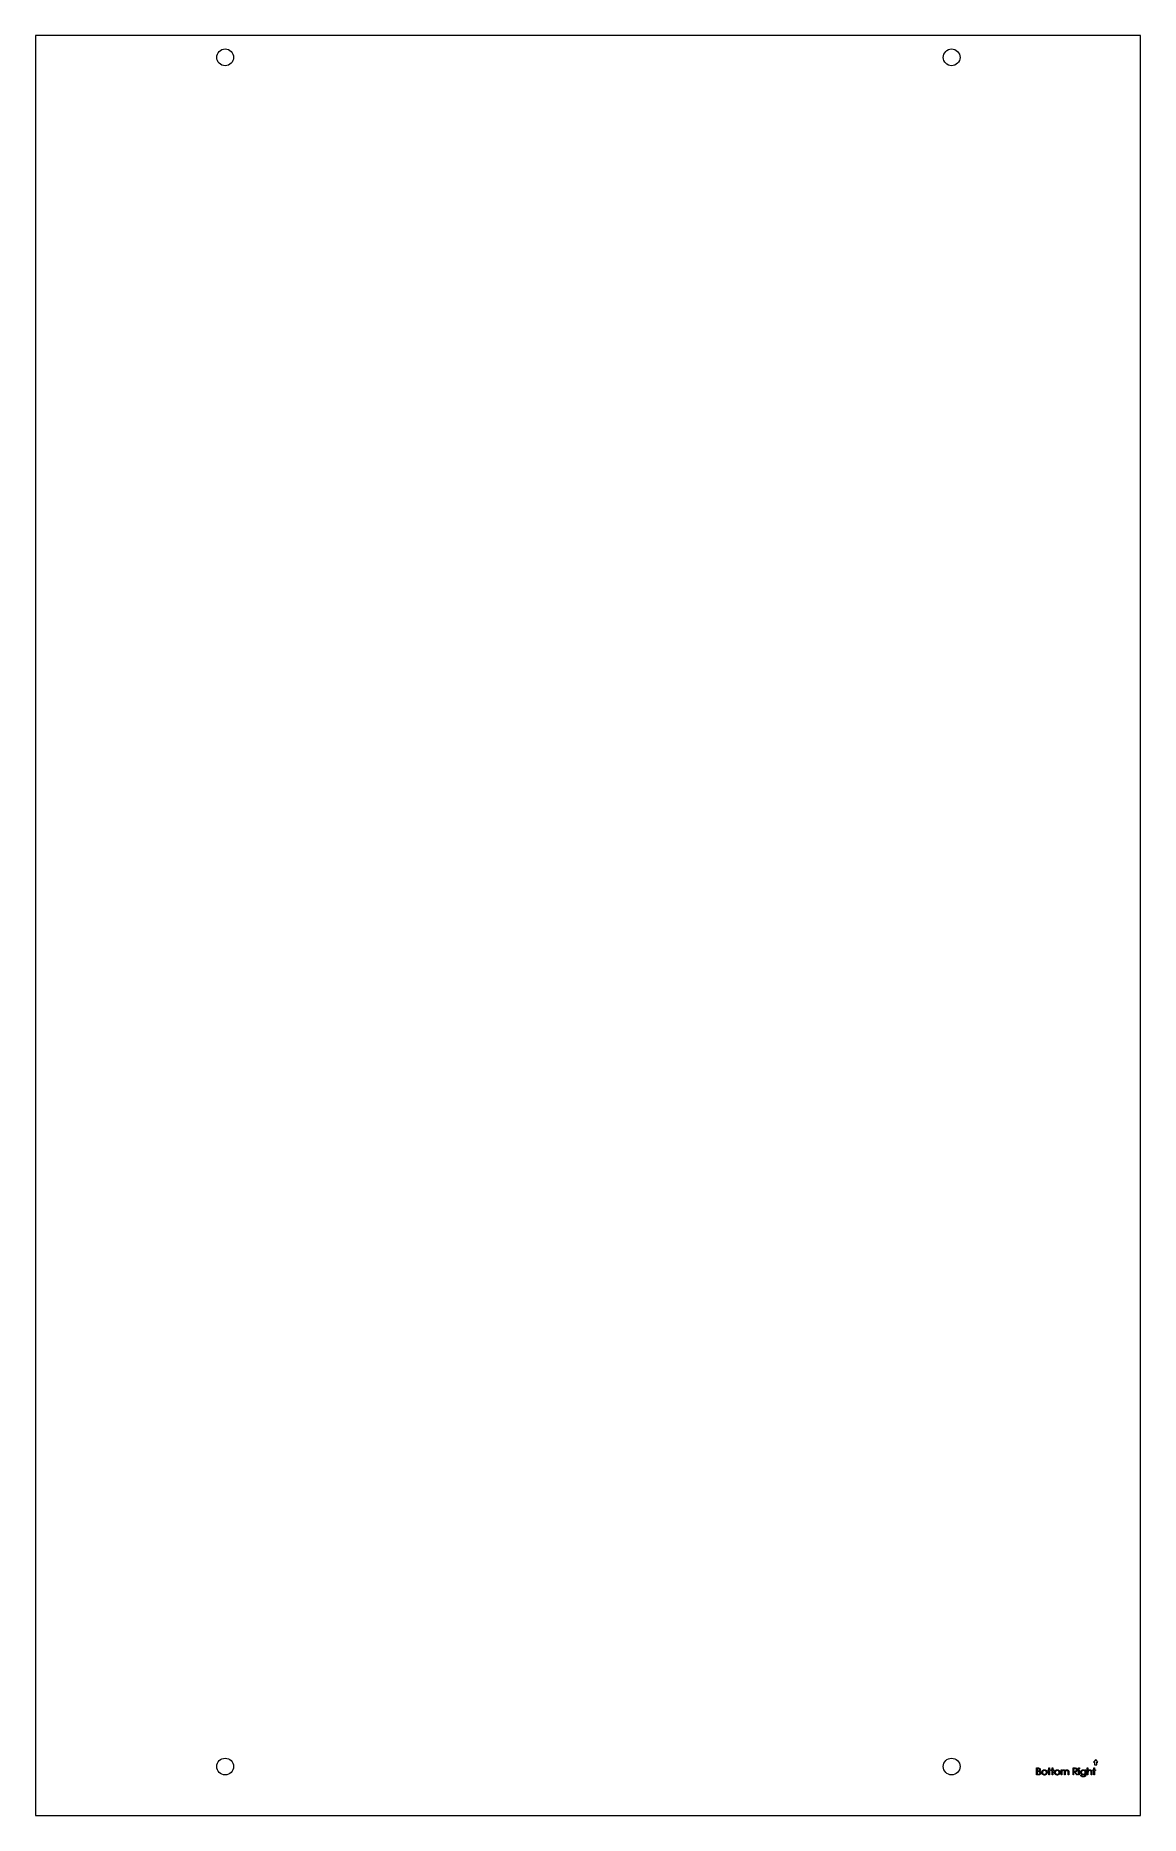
# Model space of a CAD drawing. Header units: inches. Extents: x -9.9 to 9.9, y -15.9 to 15.9.
import ezdxf

# ---------------------------------------------------------------- set-up
doc = ezdxf.new("R2010")
doc.units = ezdxf.units.IN
doc.header["$MEASUREMENT"] = 0

msp = doc.modelspace()

# ---------------------------------------------------------------- linework, layer by layer
at = {"color": 7, "linetype": 'Continuous', "lineweight": 15}
for p, q in [((-9.897, 15.947), (-9.897, -15.947)), ((9.897, 15.947), (-9.897, 15.947)), ((9.897, -15.947), (9.897, 15.947)), ((9.097, -14.943), (9.057, -14.993)), ((9.137, -14.993), (9.097, -14.943)), ((8.038, -15.222), (8.038, -15.097)), ((8.038, -15.097), (8.062, -15.097)), ((8.072, -15.222), (8.038, -15.222)), ((8.064, -15.11), (8.049, -15.11)), ((8.049, -15.11), (8.049, -15.15)), ((8.049, -15.15), (8.056, -15.15)), ((8.056, -15.163), (8.049, -15.163)), ((8.049, -15.163), (8.049, -15.209)), ((8.049, -15.209), (8.065, -15.209)), ((8.243, -15.131), (8.259, -15.131)), ((8.243, -15.142), (8.243, -15.131)), ((8.259, -15.142), (8.243, -15.142)), ((8.259, -15.131), (8.259, -15.094)), ((8.259, -15.094), (8.27, -15.094)), ((8.259, -15.222), (8.259, -15.142)), ((8.27, -15.222), (8.259, -15.222)), ((8.27, -15.094), (8.27, -15.131)), ((8.27, -15.131), (8.286, -15.131)), ((8.286, -15.142), (8.27, -15.142)), ((8.27, -15.142), (8.27, -15.222)), ((8.286, -15.131), (8.286, -15.142)), ((8.301, -15.131), (8.317, -15.131)), ((8.301, -15.142), (8.301, -15.131)), ((8.317, -15.142), (8.301, -15.142)), ((8.317, -15.131), (8.317, -15.094)), ((8.317, -15.094), (8.328, -15.094)), ((8.317, -15.222), (8.317, -15.142)), ((8.328, -15.222), (8.317, -15.222)), ((8.328, -15.094), (8.328, -15.131)), ((8.328, -15.131), (8.344, -15.131)), ((8.344, -15.142), (8.328, -15.142)), ((8.328, -15.142), (8.328, -15.222)), ((8.344, -15.131), (8.344, -15.142)), ((8.477, -15.222), (8.477, -15.131)), ((8.477, -15.131), (8.488, -15.131)), ((8.488, -15.222), (8.477, -15.222)), ((8.488, -15.131), (8.488, -15.147)), ((8.488, -15.184), (8.488, -15.222)), ((8.539, -15.222), (8.539, -15.176)), ((8.551, -15.222), (8.539, -15.222)), ((8.551, -15.186), (8.551, -15.222)), ((8.602, -15.222), (8.602, -15.172)), ((8.613, -15.222), (8.602, -15.222)), ((8.613, -15.173), (8.613, -15.222)), ((8.69, -15.222), (8.69, -15.097)), ((8.69, -15.097), (8.715, -15.097)), ((8.701, -15.222), (8.69, -15.222)), ((8.725, -15.11), (8.701, -15.11)), ((8.701, -15.11), (8.701, -15.151)), ((8.701, -15.151), (8.724, -15.152)), ((8.71, -15.164), (8.701, -15.164)), ((8.701, -15.164), (8.701, -15.222)), ((8.756, -15.222), (8.71, -15.164)), ((8.724, -15.164), (8.77, -15.222)), ((8.77, -15.222), (8.756, -15.222)), ((8.791, -15.222), (8.791, -15.131)), ((8.791, -15.131), (8.802, -15.131)), ((8.802, -15.222), (8.791, -15.222)), ((8.802, -15.131), (8.802, -15.222)), ((8.828, -15.228), (8.839, -15.228)), ((8.909, -15.147), (8.909, -15.131)), ((8.909, -15.131), (8.921, -15.131)), ((8.909, -15.209), (8.909, -15.204)), ((8.921, -15.131), (8.921, -15.203)), ((8.946, -15.222), (8.946, -15.094)), ((8.946, -15.094), (8.958, -15.094)), ((8.958, -15.222), (8.946, -15.222)), ((8.958, -15.094), (8.958, -15.148)), ((8.958, -15.189), (8.958, -15.222)), ((9.015, -15.222), (9.015, -15.179)), ((9.026, -15.222), (9.015, -15.222)), ((9.026, -15.175), (9.026, -15.222)), ((9.047, -15.131), (9.063, -15.131)), ((9.047, -15.142), (9.047, -15.131)), ((9.063, -15.142), (9.047, -15.142)), ((9.057, -14.993), (9.077, -14.993)), ((9.063, -15.131), (9.063, -15.094)), ((9.063, -15.094), (9.075, -15.094)), ((9.063, -15.222), (9.063, -15.142)), ((9.075, -15.222), (9.063, -15.222)), ((9.075, -15.094), (9.075, -15.131)), ((9.075, -15.131), (9.091, -15.131)), ((9.091, -15.142), (9.075, -15.142)), ((9.075, -15.142), (9.075, -15.222)), ((9.077, -14.993), (9.077, -15.043)), ((9.077, -15.043), (9.117, -15.043)), ((9.091, -15.131), (9.091, -15.142)), ((9.117, -14.993), (9.137, -14.993)), ((9.117, -15.043), (9.117, -14.993)), ((-9.897, -15.947), (9.897, -15.947))]:
    msp.add_line(p, q, dxfattribs=at)
for centre in [(-6.501, 15.557), (6.515, 15.557), (-6.501, -15.072), (6.515, -15.072)]:
    msp.add_circle(centre, 0.15, dxfattribs=at)
for points, knots in [([(8.056, -15.15), (8.058, -15.15), (8.06, -15.15), (8.063, -15.15), (8.066, -15.15), (8.068, -15.149), (8.071, -15.149), (8.073, -15.149), (8.075, -15.148), (8.077, -15.147), (8.08, -15.146), (8.082, -15.144), (8.085, -15.142), (8.087, -15.14), (8.089, -15.137), (8.09, -15.134), (8.09, -15.131), (8.091, -15.129), (8.091, -15.128)], [0, 0, 0, 0, 0.072301, 0.1397, 0.202289, 0.2606, 0.31319, 0.361739, 0.405706, 0.44554, 0.518832, 0.589778, 0.658867, 0.72843, 0.797283, 0.864815, 0.931364, 1, 1, 1, 1]), ([(8.08, -15.164), (8.079, -15.164), (8.078, -15.164), (8.076, -15.164), (8.073, -15.163), (8.07, -15.163), (8.067, -15.163), (8.064, -15.163), (8.06, -15.163), (8.058, -15.163), (8.056, -15.163)], [0, 0, 0, 0, 0.079306, 0.171953, 0.277057, 0.394731, 0.526177, 0.671345, 0.829285, 1, 1, 1, 1]), ([(8.062, -15.097), (8.063, -15.097), (8.066, -15.097), (8.069, -15.097), (8.072, -15.097), (8.075, -15.098), (8.078, -15.098), (8.08, -15.099), (8.083, -15.1), (8.085, -15.101), (8.089, -15.103), (8.092, -15.105), (8.095, -15.108), (8.097, -15.112), (8.099, -15.115), (8.101, -15.119), (8.102, -15.124), (8.102, -15.127), (8.102, -15.128)], [0, 0, 0, 0, 0.062594, 0.121323, 0.17668, 0.228365, 0.276868, 0.321879, 0.364099, 0.403356, 0.477968, 0.550535, 0.623584, 0.698175, 0.773354, 0.847281, 0.922818, 1, 1, 1, 1]), ([(8.091, -15.128), (8.091, -15.128), (8.091, -15.126), (8.09, -15.124), (8.09, -15.122), (8.089, -15.121), (8.088, -15.119), (8.087, -15.117), (8.086, -15.116), (8.084, -15.115), (8.083, -15.114), (8.081, -15.113), (8.078, -15.112), (8.076, -15.111), (8.073, -15.11), (8.071, -15.11), (8.067, -15.11), (8.065, -15.11), (8.064, -15.11)], [0, 0, 0, 0, 0.057003, 0.111818, 0.164402, 0.21587, 0.266841, 0.317479, 0.369902, 0.4234, 0.479718, 0.539241, 0.602431, 0.67103, 0.744485, 0.823454, 0.90874, 1, 1, 1, 1]), ([(8.065, -15.209), (8.066, -15.209), (8.068, -15.209), (8.071, -15.209), (8.074, -15.209), (8.077, -15.209), (8.08, -15.208), (8.082, -15.208), (8.084, -15.207), (8.086, -15.206), (8.089, -15.205), (8.092, -15.203), (8.094, -15.201), (8.096, -15.199), (8.098, -15.196), (8.099, -15.193), (8.1, -15.19), (8.1, -15.188), (8.1, -15.187)], [0, 0, 0, 0, 0.072502, 0.139739, 0.201795, 0.259822, 0.312206, 0.360773, 0.40454, 0.443698, 0.516841, 0.587874, 0.657965, 0.728969, 0.799308, 0.866636, 0.933116, 1, 1, 1, 1]), ([(8.111, -15.187), (8.111, -15.188), (8.111, -15.19), (8.111, -15.194), (8.11, -15.197), (8.109, -15.2), (8.107, -15.203), (8.105, -15.206), (8.103, -15.209), (8.101, -15.212), (8.098, -15.214), (8.095, -15.216), (8.091, -15.218), (8.088, -15.219), (8.084, -15.221), (8.08, -15.221), (8.076, -15.222), (8.073, -15.222), (8.072, -15.222)], [0, 0, 0, 0, 0.0611603, 0.1203346, 0.1781803, 0.2352351, 0.292683, 0.3511862, 0.4104566, 0.4717199, 0.5337612, 0.595739, 0.6578875, 0.7212952, 0.7868225, 0.8546862, 0.925478, 1, 1, 1, 1]), ([(8.1, -15.187), (8.1, -15.186), (8.1, -15.185), (8.1, -15.183), (8.099, -15.181), (8.099, -15.179), (8.098, -15.177), (8.097, -15.176), (8.096, -15.174), (8.094, -15.172), (8.092, -15.17), (8.088, -15.167), (8.084, -15.165), (8.081, -15.165), (8.08, -15.164)], [0, 0, 0, 0, 0.060287, 0.119602, 0.177503, 0.235143, 0.292133, 0.350871, 0.410098, 0.470732, 0.594829, 0.722579, 0.856691, 1, 1, 1, 1]), ([(8.102, -15.128), (8.102, -15.129), (8.102, -15.132), (8.101, -15.136), (8.1, -15.14), (8.098, -15.143), (8.096, -15.147), (8.094, -15.15), (8.091, -15.152), (8.088, -15.154), (8.087, -15.155)], [0, 0, 0, 0, 0.130569, 0.256581, 0.380552, 0.503623, 0.625739, 0.747549, 0.871766, 1, 1, 1, 1]), ([(8.087, -15.155), (8.089, -15.155), (8.091, -15.156), (8.095, -15.158), (8.098, -15.16), (8.101, -15.162), (8.104, -15.165), (8.106, -15.167), (8.107, -15.17), (8.109, -15.173), (8.11, -15.176), (8.111, -15.179), (8.111, -15.183), (8.111, -15.185), (8.111, -15.187)], [0, 0, 0, 0, 0.106057, 0.202914, 0.2903, 0.370223, 0.446384, 0.521397, 0.598291, 0.676142, 0.755529, 0.834887, 0.916646, 1, 1, 1, 1]), ([(8.131, -15.177), (8.131, -15.175), (8.131, -15.172), (8.131, -15.168), (8.132, -15.163), (8.134, -15.159), (8.135, -15.155), (8.138, -15.151), (8.14, -15.148), (8.142, -15.145), (8.143, -15.144)], [0, 0, 0, 0, 0.128919, 0.255238, 0.378679, 0.501088, 0.622714, 0.746241, 0.871589, 1, 1, 1, 1]), ([(8.178, -15.224), (8.176, -15.224), (8.173, -15.223), (8.168, -15.223), (8.163, -15.222), (8.159, -15.22), (8.155, -15.218), (8.151, -15.216), (8.147, -15.213), (8.144, -15.21), (8.141, -15.206), (8.138, -15.202), (8.136, -15.198), (8.134, -15.194), (8.132, -15.19), (8.131, -15.186), (8.131, -15.181), (8.131, -15.178), (8.131, -15.177)], [0, 0, 0, 0, 0.068742, 0.134635, 0.198324, 0.260825, 0.322714, 0.384555, 0.446913, 0.510958, 0.574931, 0.636685, 0.697483, 0.757134, 0.816966, 0.876818, 0.937663, 1, 1, 1, 1]), ([(8.178, -15.14), (8.177, -15.14), (8.174, -15.14), (8.171, -15.141), (8.167, -15.142), (8.164, -15.143), (8.161, -15.144), (8.158, -15.146), (8.155, -15.148), (8.152, -15.151), (8.15, -15.154), (8.148, -15.156), (8.146, -15.159), (8.144, -15.163), (8.143, -15.166), (8.142, -15.169), (8.142, -15.173), (8.142, -15.175), (8.142, -15.177)], [0, 0, 0, 0, 0.063846, 0.126044, 0.187165, 0.247399, 0.30838, 0.36978, 0.432584, 0.497641, 0.562401, 0.625557, 0.687332, 0.748313, 0.809791, 0.871768, 0.934836, 1, 1, 1, 1]), ([(8.142, -15.177), (8.142, -15.178), (8.142, -15.181), (8.143, -15.186), (8.145, -15.191), (8.147, -15.195), (8.149, -15.199), (8.152, -15.202), (8.156, -15.205), (8.16, -15.208), (8.164, -15.21), (8.168, -15.211), (8.173, -15.212), (8.176, -15.212), (8.178, -15.212)], [0, 0, 0, 0, 0.084733, 0.168179, 0.251488, 0.335841, 0.419834, 0.502345, 0.583649, 0.665931, 0.748717, 0.831047, 0.91441, 1, 1, 1, 1]), ([(8.143, -15.144), (8.144, -15.143), (8.147, -15.141), (8.15, -15.138), (8.154, -15.135), (8.159, -15.133), (8.163, -15.131), (8.168, -15.13), (8.173, -15.129), (8.176, -15.129), (8.178, -15.129)], [0, 0, 0, 0, 0.128498, 0.252713, 0.374819, 0.496436, 0.617911, 0.741288, 0.8687, 1, 1, 1, 1]), ([(8.178, -15.129), (8.18, -15.129), (8.183, -15.129), (8.188, -15.13), (8.193, -15.131), (8.197, -15.133), (8.201, -15.135), (8.205, -15.137), (8.209, -15.141), (8.212, -15.143), (8.213, -15.144)], [0, 0, 0, 0, 0.131751, 0.258332, 0.382134, 0.503804, 0.624693, 0.746871, 0.871514, 1, 1, 1, 1]), ([(8.214, -15.177), (8.214, -15.175), (8.214, -15.173), (8.213, -15.169), (8.213, -15.166), (8.211, -15.163), (8.21, -15.159), (8.208, -15.156), (8.206, -15.154), (8.203, -15.151), (8.201, -15.148), (8.198, -15.146), (8.195, -15.144), (8.192, -15.143), (8.188, -15.142), (8.185, -15.141), (8.182, -15.14), (8.179, -15.14), (8.178, -15.14)], [0, 0, 0, 0, 0.065185, 0.128274, 0.19027, 0.251768, 0.312769, 0.374793, 0.43797, 0.503047, 0.568125, 0.63095, 0.692369, 0.752973, 0.813641, 0.874355, 0.936573, 1, 1, 1, 1]), ([(8.225, -15.177), (8.225, -15.178), (8.225, -15.181), (8.224, -15.186), (8.223, -15.19), (8.222, -15.194), (8.22, -15.198), (8.218, -15.202), (8.215, -15.206), (8.212, -15.21), (8.209, -15.213), (8.205, -15.216), (8.201, -15.218), (8.197, -15.22), (8.192, -15.222), (8.188, -15.223), (8.183, -15.223), (8.18, -15.224), (8.178, -15.224)], [0, 0, 0, 0, 0.062416, 0.123337, 0.183265, 0.243172, 0.302898, 0.363774, 0.425605, 0.489659, 0.553785, 0.616222, 0.677854, 0.739517, 0.802097, 0.865866, 0.931508, 1, 1, 1, 1]), ([(8.178, -15.212), (8.18, -15.212), (8.183, -15.212), (8.187, -15.211), (8.192, -15.21), (8.196, -15.208), (8.2, -15.205), (8.204, -15.202), (8.207, -15.199), (8.209, -15.195), (8.211, -15.191), (8.213, -15.186), (8.214, -15.181), (8.214, -15.178), (8.214, -15.177)], [0, 0, 0, 0, 0.085606, 0.168983, 0.250908, 0.333708, 0.416005, 0.49766, 0.579893, 0.663902, 0.748466, 0.831791, 0.915252, 1, 1, 1, 1]), ([(8.213, -15.144), (8.214, -15.145), (8.216, -15.148), (8.218, -15.151), (8.22, -15.155), (8.222, -15.159), (8.224, -15.163), (8.225, -15.168), (8.225, -15.172), (8.225, -15.175), (8.225, -15.177)], [0, 0, 0, 0, 0.128157, 0.253834, 0.376506, 0.498534, 0.621368, 0.744565, 0.870634, 1, 1, 1, 1]), ([(8.36, -15.177), (8.36, -15.175), (8.36, -15.172), (8.361, -15.168), (8.362, -15.163), (8.363, -15.159), (8.365, -15.155), (8.367, -15.151), (8.369, -15.148), (8.371, -15.145), (8.372, -15.144)], [0, 0, 0, 0, 0.128919, 0.255238, 0.378679, 0.501088, 0.622714, 0.746241, 0.871589, 1, 1, 1, 1]), ([(8.407, -15.224), (8.405, -15.224), (8.402, -15.223), (8.397, -15.223), (8.393, -15.222), (8.388, -15.22), (8.384, -15.218), (8.38, -15.216), (8.376, -15.213), (8.373, -15.21), (8.37, -15.206), (8.367, -15.202), (8.365, -15.198), (8.363, -15.194), (8.362, -15.19), (8.361, -15.186), (8.36, -15.181), (8.36, -15.178), (8.36, -15.177)], [0, 0, 0, 0, 0.068742, 0.134635, 0.198324, 0.260825, 0.322714, 0.384555, 0.446913, 0.510958, 0.574931, 0.636685, 0.697483, 0.757134, 0.816966, 0.876818, 0.937663, 1, 1, 1, 1]), ([(8.407, -15.14), (8.406, -15.14), (8.403, -15.14), (8.4, -15.141), (8.397, -15.142), (8.393, -15.143), (8.39, -15.144), (8.387, -15.146), (8.384, -15.148), (8.382, -15.151), (8.379, -15.154), (8.377, -15.156), (8.375, -15.159), (8.374, -15.163), (8.372, -15.166), (8.372, -15.169), (8.371, -15.173), (8.371, -15.175), (8.371, -15.177)], [0, 0, 0, 0, 0.063846, 0.126044, 0.187165, 0.247399, 0.30838, 0.36978, 0.432584, 0.497641, 0.562401, 0.625557, 0.687332, 0.748313, 0.809791, 0.871768, 0.934836, 1, 1, 1, 1]), ([(8.371, -15.177), (8.371, -15.178), (8.371, -15.181), (8.372, -15.186), (8.374, -15.191), (8.376, -15.195), (8.378, -15.199), (8.381, -15.202), (8.385, -15.205), (8.389, -15.208), (8.393, -15.21), (8.398, -15.211), (8.402, -15.212), (8.405, -15.212), (8.407, -15.212)], [0, 0, 0, 0, 0.084733, 0.168179, 0.251488, 0.335841, 0.419834, 0.502345, 0.583649, 0.665931, 0.748717, 0.831047, 0.91441, 1, 1, 1, 1]), ([(8.372, -15.144), (8.373, -15.143), (8.376, -15.141), (8.38, -15.138), (8.384, -15.135), (8.388, -15.133), (8.392, -15.131), (8.397, -15.13), (8.402, -15.129), (8.405, -15.129), (8.407, -15.129)], [0, 0, 0, 0, 0.128498, 0.252713, 0.374819, 0.496436, 0.617911, 0.741288, 0.8687, 1, 1, 1, 1]), ([(8.407, -15.129), (8.409, -15.129), (8.412, -15.129), (8.417, -15.13), (8.422, -15.131), (8.426, -15.133), (8.431, -15.135), (8.435, -15.137), (8.438, -15.141), (8.441, -15.143), (8.442, -15.144)], [0, 0, 0, 0, 0.131751, 0.258332, 0.382134, 0.503804, 0.624693, 0.746871, 0.871514, 1, 1, 1, 1]), ([(8.443, -15.177), (8.443, -15.175), (8.443, -15.173), (8.443, -15.169), (8.442, -15.166), (8.441, -15.163), (8.439, -15.159), (8.437, -15.156), (8.435, -15.154), (8.433, -15.151), (8.43, -15.148), (8.427, -15.146), (8.424, -15.144), (8.421, -15.143), (8.418, -15.142), (8.414, -15.141), (8.411, -15.14), (8.408, -15.14), (8.407, -15.14)], [0, 0, 0, 0, 0.065185, 0.128274, 0.19027, 0.251768, 0.312769, 0.374793, 0.43797, 0.503047, 0.568125, 0.63095, 0.692369, 0.752973, 0.813641, 0.874355, 0.936573, 1, 1, 1, 1]), ([(8.454, -15.177), (8.454, -15.178), (8.454, -15.181), (8.454, -15.186), (8.453, -15.19), (8.451, -15.194), (8.449, -15.198), (8.447, -15.202), (8.444, -15.206), (8.441, -15.21), (8.438, -15.213), (8.434, -15.216), (8.43, -15.218), (8.426, -15.22), (8.422, -15.222), (8.417, -15.223), (8.412, -15.223), (8.409, -15.224), (8.407, -15.224)], [0, 0, 0, 0, 0.062416, 0.123337, 0.183265, 0.243172, 0.302898, 0.363774, 0.425605, 0.489659, 0.553785, 0.616222, 0.677854, 0.739517, 0.802097, 0.865866, 0.931508, 1, 1, 1, 1]), ([(8.407, -15.212), (8.409, -15.212), (8.412, -15.212), (8.417, -15.211), (8.421, -15.21), (8.425, -15.208), (8.429, -15.205), (8.433, -15.202), (8.436, -15.199), (8.438, -15.195), (8.441, -15.191), (8.442, -15.186), (8.443, -15.181), (8.443, -15.178), (8.443, -15.177)], [0, 0, 0, 0, 0.085606, 0.168983, 0.250908, 0.333708, 0.416005, 0.49766, 0.579893, 0.663902, 0.748466, 0.831791, 0.915252, 1, 1, 1, 1]), ([(8.442, -15.144), (8.443, -15.145), (8.445, -15.148), (8.447, -15.151), (8.45, -15.155), (8.451, -15.159), (8.453, -15.163), (8.454, -15.168), (8.454, -15.172), (8.454, -15.175), (8.454, -15.177)], [0, 0, 0, 0, 0.128157, 0.253834, 0.376506, 0.498534, 0.621368, 0.744565, 0.870634, 1, 1, 1, 1]), ([(8.488, -15.147), (8.489, -15.145), (8.491, -15.142), (8.494, -15.139), (8.497, -15.136), (8.5, -15.134), (8.501, -15.134)], [0, 0, 0, 0, 0.283595, 0.543395, 0.780646, 1, 1, 1, 1]), ([(8.518, -15.14), (8.516, -15.14), (8.514, -15.14), (8.51, -15.141), (8.506, -15.143), (8.502, -15.145), (8.499, -15.148), (8.496, -15.151), (8.493, -15.154), (8.492, -15.158), (8.491, -15.161), (8.49, -15.163), (8.489, -15.166), (8.489, -15.169), (8.488, -15.172), (8.488, -15.176), (8.488, -15.18), (8.488, -15.182), (8.488, -15.184)], [0, 0, 0, 0, 0.068677, 0.136871, 0.206114, 0.277538, 0.349772, 0.421251, 0.492911, 0.567027, 0.606614, 0.649704, 0.697303, 0.749086, 0.804881, 0.865485, 0.930237, 1, 1, 1, 1]), ([(8.501, -15.134), (8.502, -15.133), (8.505, -15.132), (8.51, -15.13), (8.515, -15.129), (8.518, -15.129), (8.52, -15.129)], [0, 0, 0, 0, 0.253734, 0.503035, 0.750014, 1, 1, 1, 1]), ([(8.539, -15.176), (8.539, -15.174), (8.539, -15.172), (8.539, -15.168), (8.539, -15.165), (8.539, -15.162), (8.539, -15.159), (8.538, -15.157), (8.538, -15.155), (8.537, -15.153), (8.536, -15.15), (8.534, -15.148), (8.532, -15.146), (8.53, -15.144), (8.527, -15.142), (8.524, -15.141), (8.521, -15.14), (8.519, -15.14), (8.518, -15.14)], [0, 0, 0, 0, 0.08253, 0.158779, 0.227738, 0.289946, 0.345499, 0.393896, 0.436374, 0.472122, 0.536384, 0.599078, 0.661948, 0.726311, 0.791771, 0.858647, 0.927305, 1, 1, 1, 1]), ([(8.52, -15.129), (8.521, -15.129), (8.523, -15.129), (8.526, -15.13), (8.529, -15.13), (8.532, -15.132), (8.535, -15.133), (8.538, -15.135), (8.54, -15.137), (8.542, -15.139), (8.544, -15.141), (8.546, -15.144), (8.547, -15.147), (8.548, -15.15), (8.549, -15.151)], [0, 0, 0, 0, 0.084152, 0.166532, 0.248836, 0.331246, 0.412957, 0.490494, 0.566156, 0.639987, 0.716765, 0.802144, 0.895833, 1, 1, 1, 1]), ([(8.549, -15.151), (8.549, -15.15), (8.55, -15.148), (8.552, -15.146), (8.553, -15.144), (8.555, -15.142), (8.557, -15.14), (8.559, -15.138), (8.561, -15.136), (8.564, -15.134), (8.568, -15.132), (8.572, -15.13), (8.577, -15.129), (8.58, -15.129), (8.582, -15.129)], [0, 0, 0, 0, 0.071766, 0.141226, 0.209116, 0.27484, 0.339483, 0.402476, 0.464942, 0.526833, 0.647415, 0.765562, 0.881615, 1, 1, 1, 1]), ([(8.58, -15.14), (8.579, -15.14), (8.576, -15.14), (8.572, -15.141), (8.568, -15.143), (8.564, -15.145), (8.561, -15.148), (8.558, -15.151), (8.556, -15.155), (8.554, -15.158), (8.553, -15.161), (8.552, -15.164), (8.552, -15.167), (8.551, -15.17), (8.551, -15.174), (8.551, -15.178), (8.551, -15.182), (8.551, -15.185), (8.551, -15.186)], [0, 0, 0, 0, 0.068158, 0.134707, 0.201865, 0.270788, 0.340024, 0.408083, 0.476813, 0.547346, 0.58564, 0.628865, 0.677153, 0.730803, 0.789807, 0.854325, 0.924365, 1, 1, 1, 1]), ([(8.602, -15.172), (8.602, -15.171), (8.602, -15.169), (8.602, -15.166), (8.602, -15.163), (8.601, -15.16), (8.601, -15.158), (8.601, -15.156), (8.6, -15.154), (8.6, -15.152), (8.598, -15.15), (8.597, -15.147), (8.595, -15.145), (8.592, -15.144), (8.59, -15.142), (8.587, -15.141), (8.584, -15.14), (8.581, -15.14), (8.58, -15.14)], [0, 0, 0, 0, 0.078343, 0.1505633, 0.2161511, 0.2756798, 0.3287071, 0.3759044, 0.4173019, 0.4526927, 0.5172653, 0.5812166, 0.6453219, 0.7120245, 0.78013, 0.8502182, 0.9226485, 1, 1, 1, 1]), ([(8.582, -15.129), (8.584, -15.129), (8.587, -15.129), (8.591, -15.13), (8.595, -15.132), (8.599, -15.134), (8.602, -15.136), (8.605, -15.139), (8.608, -15.143), (8.609, -15.146), (8.61, -15.149), (8.611, -15.152), (8.612, -15.155), (8.612, -15.158), (8.613, -15.161), (8.613, -15.165), (8.613, -15.168), (8.613, -15.171), (8.613, -15.173)], [0, 0, 0, 0, 0.075604, 0.147965, 0.218797, 0.28947, 0.359724, 0.429708, 0.500497, 0.574429, 0.613947, 0.657155, 0.703973, 0.754939, 0.809707, 0.868833, 0.932385, 1, 1, 1, 1]), ([(8.715, -15.097), (8.717, -15.097), (8.72, -15.097), (8.724, -15.097), (8.729, -15.097), (8.732, -15.097), (8.736, -15.098), (8.739, -15.098), (8.741, -15.098), (8.743, -15.099), (8.743, -15.099)], [0, 0, 0, 0, 0.176258, 0.338434, 0.484822, 0.617158, 0.734698, 0.837385, 0.926372, 1, 1, 1, 1]), ([(8.768, -15.13), (8.768, -15.132), (8.768, -15.135), (8.767, -15.14), (8.766, -15.144), (8.764, -15.149), (8.761, -15.152), (8.758, -15.155), (8.754, -15.158), (8.75, -15.16), (8.747, -15.161), (8.744, -15.162), (8.742, -15.163), (8.738, -15.163), (8.735, -15.164), (8.732, -15.164), (8.728, -15.164), (8.725, -15.164), (8.724, -15.164)], [0, 0, 0, 0, 0.07878, 0.153721, 0.226714, 0.299191, 0.37119, 0.443006, 0.516689, 0.593217, 0.633873, 0.676989, 0.7229, 0.771959, 0.824211, 0.879379, 0.937948, 1, 1, 1, 1]), ([(8.724, -15.152), (8.725, -15.152), (8.727, -15.152), (8.73, -15.152), (8.733, -15.151), (8.736, -15.151), (8.738, -15.151), (8.74, -15.15), (8.742, -15.15), (8.744, -15.149), (8.747, -15.148), (8.749, -15.146), (8.752, -15.144), (8.754, -15.142), (8.755, -15.139), (8.756, -15.136), (8.757, -15.133), (8.757, -15.131), (8.757, -15.13)], [0, 0, 0, 0, 0.071668, 0.138913, 0.201185, 0.259124, 0.312255, 0.360682, 0.405086, 0.445102, 0.518778, 0.589462, 0.658462, 0.727283, 0.796322, 0.863175, 0.930949, 1, 1, 1, 1]), ([(8.757, -15.13), (8.757, -15.129), (8.757, -15.127), (8.756, -15.124), (8.755, -15.122), (8.754, -15.119), (8.752, -15.117), (8.749, -15.115), (8.747, -15.113), (8.745, -15.112), (8.742, -15.111), (8.741, -15.111), (8.739, -15.111), (8.736, -15.11), (8.734, -15.11), (8.731, -15.11), (8.728, -15.11), (8.726, -15.11), (8.725, -15.11)], [0, 0, 0, 0, 0.068814, 0.136365, 0.204019, 0.273064, 0.342913, 0.410965, 0.479169, 0.549308, 0.587652, 0.630647, 0.678879, 0.731934, 0.791111, 0.855283, 0.925086, 1, 1, 1, 1]), ([(8.743, -15.099), (8.744, -15.099), (8.746, -15.099), (8.749, -15.1), (8.751, -15.101), (8.753, -15.103), (8.756, -15.104), (8.758, -15.106), (8.76, -15.108), (8.761, -15.11), (8.763, -15.112), (8.765, -15.114), (8.766, -15.117), (8.767, -15.119), (8.768, -15.122), (8.768, -15.125), (8.768, -15.127), (8.768, -15.129), (8.768, -15.13)], [0, 0, 0, 0, 0.064217, 0.127064, 0.188745, 0.249132, 0.309453, 0.369827, 0.43065, 0.492352, 0.554072, 0.61569, 0.676798, 0.738439, 0.801317, 0.865185, 0.931641, 1, 1, 1, 1]), ([(8.786, -15.102), (8.786, -15.101), (8.786, -15.1), (8.787, -15.098), (8.788, -15.096), (8.789, -15.095), (8.791, -15.094), (8.792, -15.093), (8.794, -15.092), (8.796, -15.092), (8.796, -15.092)], [0, 0, 0, 0, 0.12329, 0.242149, 0.363437, 0.489745, 0.618115, 0.744894, 0.868932, 1, 1, 1, 1]), ([(8.796, -15.111), (8.796, -15.111), (8.794, -15.111), (8.792, -15.111), (8.791, -15.11), (8.789, -15.109), (8.788, -15.107), (8.787, -15.106), (8.786, -15.104), (8.786, -15.102), (8.786, -15.102)], [0, 0, 0, 0, 0.131867, 0.256661, 0.384213, 0.513365, 0.640443, 0.761085, 0.879146, 1, 1, 1, 1]), ([(8.796, -15.092), (8.797, -15.092), (8.799, -15.092), (8.8, -15.093), (8.802, -15.094), (8.804, -15.095), (8.805, -15.096), (8.806, -15.098), (8.807, -15.1), (8.807, -15.101), (8.807, -15.102)], [0, 0, 0, 0, 0.131899, 0.258284, 0.384341, 0.51198, 0.638632, 0.75923, 0.877412, 1, 1, 1, 1]), ([(8.807, -15.102), (8.807, -15.102), (8.807, -15.104), (8.806, -15.106), (8.805, -15.107), (8.804, -15.109), (8.802, -15.11), (8.8, -15.111), (8.799, -15.111), (8.797, -15.111), (8.796, -15.111)], [0, 0, 0, 0, 0.120162, 0.237546, 0.357497, 0.484917, 0.613329, 0.74015, 0.867301, 1, 1, 1, 1]), ([(8.826, -15.176), (8.826, -15.175), (8.826, -15.173), (8.827, -15.17), (8.827, -15.167), (8.828, -15.164), (8.829, -15.161), (8.83, -15.158), (8.831, -15.155), (8.832, -15.153), (8.834, -15.15), (8.836, -15.147), (8.838, -15.145), (8.84, -15.143), (8.842, -15.141), (8.845, -15.139), (8.847, -15.137), (8.85, -15.135), (8.853, -15.134), (8.855, -15.133), (8.858, -15.132), (8.861, -15.131), (8.864, -15.13), (8.867, -15.129), (8.87, -15.129), (8.872, -15.129), (8.873, -15.129)], [0, 0, 0, 0, 0.042034, 0.083905, 0.125069, 0.166158, 0.20721, 0.248491, 0.289878, 0.33217, 0.374476, 0.416225, 0.45761, 0.499073, 0.540553, 0.582249, 0.62455, 0.667433, 0.710323, 0.752467, 0.794065, 0.835216, 0.876228, 0.917446, 0.958643, 1, 1, 1, 1]), ([(8.873, -15.222), (8.872, -15.222), (8.87, -15.222), (8.867, -15.222), (8.864, -15.221), (8.861, -15.22), (8.858, -15.22), (8.855, -15.219), (8.852, -15.217), (8.849, -15.216), (8.847, -15.214), (8.844, -15.212), (8.842, -15.211), (8.839, -15.209), (8.837, -15.206), (8.836, -15.204), (8.834, -15.202), (8.832, -15.199), (8.831, -15.196), (8.83, -15.194), (8.828, -15.191), (8.828, -15.188), (8.827, -15.185), (8.827, -15.182), (8.826, -15.179), (8.826, -15.177), (8.826, -15.176)], [0, 0, 0, 0, 0.042865, 0.085222, 0.127202, 0.169025, 0.210882, 0.252963, 0.295628, 0.338553, 0.381463, 0.423582, 0.465066, 0.506312, 0.54704, 0.587676, 0.628675, 0.669946, 0.711036, 0.751996, 0.792673, 0.833446, 0.874191, 0.915494, 0.957478, 1, 1, 1, 1]), ([(8.874, -15.257), (8.873, -15.257), (8.869, -15.257), (8.863, -15.256), (8.858, -15.255), (8.854, -15.254), (8.849, -15.252), (8.845, -15.25), (8.842, -15.248), (8.838, -15.245), (8.835, -15.242), (8.833, -15.238), (8.83, -15.233), (8.829, -15.23), (8.828, -15.228)], [0, 0, 0, 0, 0.096491, 0.188474, 0.27684, 0.362137, 0.443437, 0.520166, 0.59271, 0.662917, 0.735419, 0.814881, 0.903061, 1, 1, 1, 1]), ([(8.874, -15.14), (8.873, -15.14), (8.869, -15.14), (8.865, -15.141), (8.86, -15.143), (8.856, -15.145), (8.852, -15.148), (8.848, -15.151), (8.845, -15.154), (8.842, -15.158), (8.84, -15.162), (8.839, -15.167), (8.838, -15.172), (8.837, -15.175), (8.837, -15.176)], [0, 0, 0, 0, 0.085519, 0.169309, 0.252218, 0.336756, 0.420595, 0.502741, 0.584804, 0.668268, 0.751823, 0.833629, 0.91622, 1, 1, 1, 1]), ([(8.837, -15.176), (8.837, -15.178), (8.837, -15.18), (8.838, -15.184), (8.839, -15.187), (8.84, -15.19), (8.841, -15.193), (8.843, -15.196), (8.845, -15.199), (8.847, -15.201), (8.85, -15.203), (8.853, -15.205), (8.856, -15.207), (8.859, -15.208), (8.862, -15.209), (8.866, -15.21), (8.87, -15.211), (8.872, -15.211), (8.874, -15.211)], [0, 0, 0, 0, 0.064983, 0.1278026, 0.1890563, 0.2483946, 0.3076907, 0.3669766, 0.42734, 0.4887947, 0.5506737, 0.6120451, 0.6733691, 0.7349298, 0.79781, 0.8628917, 0.9300953, 1, 1, 1, 1]), ([(8.839, -15.228), (8.84, -15.23), (8.842, -15.233), (8.845, -15.236), (8.849, -15.239), (8.853, -15.242), (8.857, -15.244), (8.862, -15.245), (8.868, -15.246), (8.871, -15.246), (8.873, -15.246)], [0, 0, 0, 0, 0.124716, 0.243805, 0.360062, 0.475112, 0.593525, 0.71935, 0.853855, 1, 1, 1, 1]), ([(8.873, -15.129), (8.875, -15.129), (8.878, -15.129), (8.883, -15.13), (8.888, -15.131), (8.893, -15.133), (8.897, -15.135), (8.901, -15.138), (8.906, -15.142), (8.908, -15.145), (8.909, -15.147)], [0, 0, 0, 0, 0.120911, 0.238762, 0.354755, 0.470359, 0.589144, 0.716329, 0.852445, 1, 1, 1, 1]), ([(8.909, -15.204), (8.908, -15.206), (8.906, -15.209), (8.902, -15.212), (8.898, -15.215), (8.893, -15.218), (8.888, -15.22), (8.883, -15.221), (8.878, -15.222), (8.875, -15.222), (8.873, -15.222)], [0, 0, 0, 0, 0.126561, 0.250895, 0.374719, 0.499826, 0.624964, 0.749039, 0.87318, 1, 1, 1, 1]), ([(8.873, -15.246), (8.875, -15.246), (8.879, -15.246), (8.884, -15.245), (8.889, -15.244), (8.894, -15.242), (8.898, -15.24), (8.901, -15.237), (8.904, -15.234), (8.906, -15.231), (8.907, -15.229), (8.908, -15.227), (8.908, -15.225), (8.909, -15.222), (8.909, -15.219), (8.909, -15.216), (8.909, -15.213), (8.909, -15.21), (8.909, -15.209)], [0, 0, 0, 0, 0.098171, 0.189264, 0.274463, 0.355023, 0.43092, 0.501086, 0.566608, 0.629721, 0.662711, 0.698766, 0.738611, 0.782581, 0.830409, 0.882578, 0.939229, 1, 1, 1, 1]), ([(8.909, -15.176), (8.909, -15.174), (8.909, -15.171), (8.908, -15.166), (8.907, -15.162), (8.905, -15.158), (8.903, -15.154), (8.9, -15.15), (8.896, -15.147), (8.892, -15.145), (8.888, -15.143), (8.884, -15.141), (8.879, -15.14), (8.876, -15.14), (8.874, -15.14)], [0, 0, 0, 0, 0.089243, 0.174349, 0.257613, 0.339527, 0.420997, 0.501579, 0.582542, 0.666133, 0.750049, 0.832743, 0.915647, 1, 1, 1, 1]), ([(8.874, -15.211), (8.875, -15.211), (8.877, -15.211), (8.881, -15.21), (8.885, -15.209), (8.888, -15.208), (8.891, -15.207), (8.894, -15.205), (8.897, -15.203), (8.9, -15.201), (8.902, -15.199), (8.904, -15.196), (8.906, -15.193), (8.907, -15.19), (8.908, -15.187), (8.909, -15.183), (8.909, -15.18), (8.909, -15.177), (8.909, -15.176)], [0, 0, 0, 0, 0.070121, 0.137122, 0.201487, 0.263765, 0.32456, 0.384739, 0.444905, 0.505232, 0.565494, 0.6251, 0.68435, 0.743883, 0.804608, 0.867239, 0.932094, 1, 1, 1, 1]), ([(8.917, -15.231), (8.917, -15.232), (8.916, -15.234), (8.915, -15.237), (8.913, -15.24), (8.911, -15.242), (8.909, -15.245), (8.907, -15.247), (8.904, -15.249), (8.902, -15.251), (8.899, -15.252), (8.896, -15.253), (8.892, -15.255), (8.889, -15.256), (8.886, -15.256), (8.882, -15.257), (8.878, -15.257), (8.876, -15.257), (8.874, -15.257)], [0, 0, 0, 0, 0.061371, 0.120906, 0.179424, 0.237607, 0.295938, 0.354218, 0.413537, 0.474087, 0.535121, 0.596988, 0.66002, 0.724277, 0.790012, 0.857748, 0.927829, 1, 1, 1, 1]), ([(8.921, -15.203), (8.921, -15.205), (8.921, -15.208), (8.921, -15.212), (8.92, -15.216), (8.92, -15.22), (8.919, -15.223), (8.919, -15.226), (8.918, -15.229), (8.918, -15.23), (8.917, -15.231)], [0, 0, 0, 0, 0.163445, 0.315489, 0.456291, 0.585864, 0.705429, 0.813371, 0.911718, 1, 1, 1, 1]), ([(8.958, -15.148), (8.959, -15.146), (8.961, -15.143), (8.965, -15.14), (8.969, -15.136), (8.973, -15.134), (8.978, -15.132), (8.983, -15.13), (8.987, -15.129), (8.991, -15.129), (8.992, -15.129)], [0, 0, 0, 0, 0.140724, 0.273996, 0.400684, 0.522555, 0.641534, 0.759969, 0.878405, 1, 1, 1, 1]), ([(8.959, -15.164), (8.959, -15.165), (8.959, -15.166), (8.959, -15.169), (8.958, -15.171), (8.958, -15.174), (8.958, -15.177), (8.958, -15.181), (8.958, -15.185), (8.958, -15.188), (8.958, -15.189)], [0, 0, 0, 0, 0.075999, 0.165611, 0.269045, 0.387448, 0.518827, 0.665394, 0.825083, 1, 1, 1, 1]), ([(8.99, -15.14), (8.989, -15.14), (8.988, -15.14), (8.985, -15.141), (8.982, -15.141), (8.98, -15.142), (8.978, -15.143), (8.975, -15.144), (8.973, -15.146), (8.971, -15.147), (8.969, -15.149), (8.967, -15.151), (8.965, -15.153), (8.964, -15.155), (8.962, -15.157), (8.961, -15.16), (8.96, -15.162), (8.96, -15.164), (8.959, -15.164)], [0, 0, 0, 0, 0.06402, 0.126694, 0.189084, 0.250363, 0.312516, 0.374243, 0.43785, 0.502657, 0.567745, 0.630576, 0.692772, 0.754268, 0.815121, 0.876051, 0.937982, 1, 1, 1, 1]), ([(9.014, -15.158), (9.014, -15.157), (9.013, -15.154), (9.011, -15.15), (9.009, -15.147), (9.006, -15.145), (9.003, -15.143), (8.999, -15.141), (8.995, -15.14), (8.992, -15.14), (8.99, -15.14)], [0, 0, 0, 0, 0.136257, 0.261954, 0.379638, 0.494379, 0.609866, 0.729887, 0.859213, 1, 1, 1, 1]), ([(8.992, -15.129), (8.994, -15.129), (8.997, -15.129), (9.002, -15.13), (9.007, -15.132), (9.011, -15.134), (9.015, -15.137), (9.018, -15.14), (9.021, -15.144), (9.022, -15.147), (9.024, -15.15), (9.024, -15.153), (9.025, -15.156), (9.026, -15.159), (9.026, -15.163), (9.026, -15.167), (9.026, -15.171), (9.026, -15.174), (9.026, -15.175)], [0, 0, 0, 0, 0.077229, 0.151155, 0.223454, 0.295497, 0.36692, 0.436794, 0.506696, 0.577864, 0.615912, 0.658048, 0.703776, 0.75408, 0.808979, 0.867913, 0.931702, 1, 1, 1, 1]), ([(9.015, -15.179), (9.015, -15.178), (9.015, -15.175), (9.015, -15.172), (9.015, -15.169), (9.015, -15.166), (9.015, -15.164), (9.015, -15.162), (9.014, -15.16), (9.014, -15.159), (9.014, -15.158)], [0, 0, 0, 0, 0.178867, 0.342141, 0.489871, 0.623312, 0.740056, 0.841468, 0.928901, 1, 1, 1, 1])]:
    msp.add_open_spline(points, degree=3, knots=knots, dxfattribs=at)

doc.saveas('drawing.dxf')
